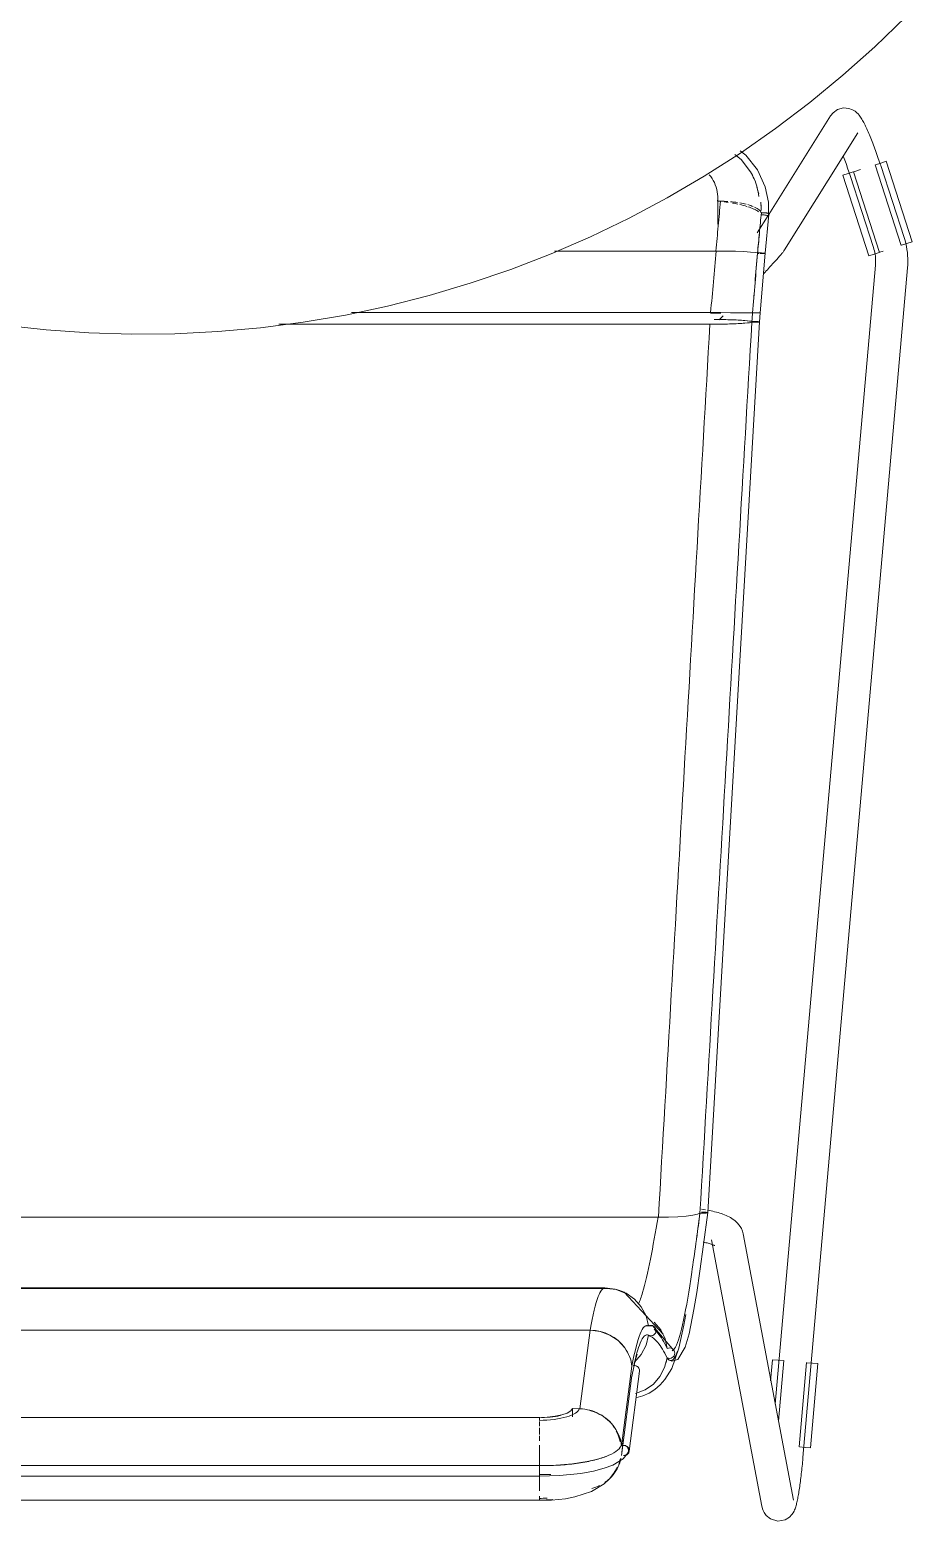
# Model space of a CAD drawing. Header units: millimetres. Extents: x 155927 to 317870, y -36033 to 97293.
# Drawn here: x 160109 to 160438, y 30366 to 30921 of the extents above; entities that cross this region are included whole.
import ezdxf

# ---------------------------------------------------------------- set-up
doc = ezdxf.new("R2010")
doc.units = ezdxf.units.MM
doc.header["$MEASUREMENT"] = 0
doc.layers.add('I-FURN', color=8, linetype='CONTINUOUS', lineweight=9)

msp = doc.modelspace()

# ---------------------------------------------------------------- linework, layer by layer
at = {"layer": 'I-FURN'}
for p, q in [((160423.73, 30915.14), (160435.23, 30926.27)), ((160411.8, 30904.48), (160423.73, 30915.14)), ((160399.46, 30894.31), (160411.8, 30904.48)), ((160386.71, 30884.64), (160399.46, 30894.31)), ((160408.1, 30890.53), (160407.21, 30889.41)), ((160408.1, 30890.53), (160409.83, 30891.76)), ((160409.83, 30891.76), (160412.06, 30892.34)), ((160412.06, 30892.34), (160414.03, 30892.17)), ((160414.03, 30892.17), (160415.41, 30891.65)), ((160415.41, 30891.65), (160416.33, 30891.08)), ((160416.33, 30891.08), (160416.95, 30890.56)), ((160416.95, 30890.56), (160417.42, 30890.1)), ((160407.21, 30889.41), (160384.17, 30852.64)), ((160417.42, 30890.1), (160417.79, 30889.67)), ((160417.79, 30889.67), (160418.1, 30889.27)), ((160418.1, 30889.27), (160418.38, 30888.88)), ((160418.38, 30888.88), (160418.63, 30888.49)), ((160418.63, 30888.49), (160418.88, 30888.1)), ((160418.88, 30888.1), (160419.11, 30887.7)), ((160419.11, 30887.7), (160419.34, 30887.29)), ((160419.34, 30887.29), (160419.57, 30886.86)), ((160419.57, 30886.86), (160419.8, 30886.42)), ((160419.8, 30886.42), (160420.03, 30885.97)), ((160420.03, 30885.97), (160420.26, 30885.49)), ((160420.26, 30885.49), (160420.49, 30885)), ((160420.49, 30885), (160420.73, 30884.49)), ((160373.59, 30875.48), (160386.71, 30884.64)), ((160390.07, 30839.45), (160417.37, 30883.04)), ((160420.73, 30884.49), (160420.97, 30883.96)), ((160420.97, 30883.96), (160421.21, 30883.42)), ((160421.21, 30883.42), (160421.45, 30882.86)), ((160421.45, 30882.86), (160421.69, 30882.28)), ((160421.69, 30882.28), (160421.94, 30881.68)), ((160421.94, 30881.68), (160422.19, 30881.07)), ((160422.19, 30881.07), (160422.44, 30880.45)), ((160422.44, 30880.45), (160422.69, 30879.81)), ((160422.69, 30879.81), (160422.95, 30879.15)), ((160422.95, 30879.15), (160423.2, 30878.49)), ((160360.12, 30866.86), (160373.59, 30875.48)), ((160371.5, 30875.03), (160373.85, 30873.07)), ((160373.53, 30876.38), (160375.58, 30874.74)), ((160375.58, 30874.74), (160379.92, 30869.21)), ((160412.01, 30874.15), (160412.24, 30873.53)), ((160423.2, 30878.49), (160423.46, 30877.81)), ((160423.46, 30877.81), (160423.71, 30877.12)), ((160423.71, 30877.12), (160423.96, 30876.42)), ((160423.96, 30876.42), (160424.22, 30875.72)), ((160424.22, 30875.72), (160424.47, 30875)), ((160424.47, 30875), (160424.72, 30874.28)), ((160424.72, 30874.28), (160424.98, 30873.55)), ((160373.85, 30873.07), (160377.34, 30868.5)), ((160377.34, 30868.5), (160379.25, 30864.81)), ((160379.92, 30869.21), (160382.82, 30862.89)), ((160412.24, 30873.53), (160412.48, 30872.89)), ((160412.48, 30872.89), (160412.71, 30872.25)), ((160412.71, 30872.25), (160412.95, 30871.59)), ((160412.95, 30871.59), (160413.19, 30870.92)), ((160413.19, 30870.92), (160413.42, 30870.25)), ((160413.42, 30870.25), (160413.65, 30869.57)), ((160413.65, 30869.57), (160413.89, 30868.89)), ((160413.69, 30867.85), (160415.66, 30868.49)), ((160413.89, 30868.89), (160414.12, 30868.2)), ((160414.12, 30868.2), (160414.34, 30867.51)), ((160425.46, 30838.52), (160415.78, 30868.53)), ((160418.35, 30869.36), (160415.87, 30868.56)), ((160423.85, 30871.14), (160433.53, 30841.13)), ((160423.96, 30871.17), (160425.94, 30871.81)), ((160424.98, 30873.55), (160425.22, 30872.82)), ((160425.22, 30872.82), (160425.47, 30872.08)), ((160425.47, 30872.08), (160425.72, 30871.34)), ((160425.72, 30871.34), (160425.86, 30870.88)), ((160434.58, 30844.07), (160425.86, 30870.88)), ((160425.94, 30871.81), (160427.89, 30872.44)), ((160427.89, 30872.44), (160437.58, 30842.43)), ((160346.31, 30858.78), (160360.12, 30866.86)), ((160382.82, 30862.89), (160384.03, 30857.24)), ((160411.73, 30867.22), (160413.69, 30867.85)), ((160411.73, 30867.22), (160421.42, 30837.22)), ((160414.34, 30867.51), (160414.45, 30867.18)), ((160414.45, 30867.18), (160423.16, 30840.36)), ((160332.18, 30851.27), (160346.31, 30858.78)), ((160365.12, 30857.57), (160366.17, 30857.57)), ((160365.18, 30849.06), (160365.18, 30858.81)), ((160384.03, 30857.24), (160384.12, 30851.78)), ((160383.92, 30852.24), (160379.9, 30845.82)), ((160382.82, 30838.19), (160384.24, 30852.68)), ((160317.77, 30844.32), (160332.18, 30851.27)), ((160303.09, 30837.95), (160317.77, 30844.32)), ((160423.16, 30840.36), (160423.36, 30839.73)), ((160435.62, 30841.8), (160433.65, 30841.17)), ((160434.59, 30844.02), (160434.58, 30844.07)), ((160434.92, 30842.93), (160434.59, 30844.02)), ((160435.21, 30841.83), (160434.92, 30842.93)), ((160435.45, 30840.71), (160435.21, 30841.83)), ((160435.64, 30839.58), (160435.45, 30840.71)), ((160437.58, 30842.43), (160435.62, 30841.8)), ((160288.17, 30832.18), (160303.09, 30837.95)), ((160364.47, 30839.02), (160304.35, 30839.02)), ((160304.35, 30839.02), (160364.47, 30839.02)), ((160368.23, 30838.99), (160364.47, 30839.02)), ((160364.59, 30839.02), (160368.23, 30838.99)), ((160368.33, 30838.99), (160371.77, 30838.92)), ((160371.77, 30838.92), (160368.33, 30838.99)), ((160374.86, 30838.8), (160371.77, 30838.92)), ((160371.83, 30838.91), (160374.87, 30838.8)), ((160377.34, 30838.65), (160374.86, 30838.8)), ((160374.91, 30838.8), (160377.35, 30838.65)), ((160379.08, 30838.47), (160377.34, 30838.65)), ((160377.36, 30838.65), (160379.08, 30838.47)), ((160379.08, 30838.47), (160379.97, 30838.28)), ((160379.97, 30838.28), (160379.08, 30838.47)), ((160380.44, 30838.29), (160379.97, 30838.28)), ((160379.97, 30838.28), (160380.44, 30838.29)), ((160379.98, 30838.09), (160380.45, 30838.09)), ((160380.45, 30838.09), (160379.98, 30838.09)), ((160380.94, 30838.29), (160380.44, 30838.29)), ((160380.44, 30838.29), (160380.93, 30838.29)), ((160380.93, 30838.29), (160381.42, 30838.29)), ((160381.43, 30838.29), (160380.94, 30838.29)), ((160380.95, 30838.08), (160381.44, 30838.09)), ((160381.44, 30838.09), (160380.95, 30838.08)), ((160380.99, 30815.99), (160382.82, 30838.19)), ((160381.42, 30838.29), (160381.88, 30838.27)), ((160381.88, 30838.27), (160381.43, 30838.29)), ((160381.44, 30838.09), (160381.89, 30838.1)), ((160381.89, 30838.1), (160381.44, 30838.09)), ((160382.27, 30838.26), (160381.88, 30838.27)), ((160381.88, 30838.27), (160382.26, 30838.26)), ((160381.89, 30838.1), (160382.28, 30838.12)), ((160382.27, 30838.12), (160381.89, 30838.1)), ((160382.26, 30838.26), (160382.56, 30838.24)), ((160382.56, 30838.24), (160382.27, 30838.26)), ((160382.57, 30838.14), (160382.27, 30838.12)), ((160382.28, 30838.12), (160382.57, 30838.14)), ((160382.75, 30838.21), (160382.56, 30838.24)), ((160382.57, 30838.14), (160382.76, 30838.16)), ((160382.75, 30838.16), (160382.57, 30838.14)), ((160382.75, 30838.21), (160382.82, 30838.19)), ((160382.82, 30838.19), (160382.75, 30838.21)), ((160382.82, 30838.19), (160382.75, 30838.16)), ((160382.76, 30838.16), (160382.82, 30838.19)), ((160386.3, 30834.95), (160385.96, 30834.57)), ((160386.63, 30835.31), (160386.3, 30834.95)), ((160386.95, 30835.67), (160386.63, 30835.31)), ((160387.25, 30836), (160386.95, 30835.67)), ((160387.54, 30836.33), (160387.25, 30836)), ((160387.81, 30836.63), (160387.54, 30836.33)), ((160388.07, 30836.93), (160387.81, 30836.63)), ((160388.31, 30837.21), (160388.07, 30836.93)), ((160388.54, 30837.47), (160388.31, 30837.21)), ((160388.75, 30837.73), (160388.54, 30837.47)), ((160388.95, 30837.97), (160388.75, 30837.73)), ((160389.14, 30838.2), (160388.95, 30837.97)), ((160389.32, 30838.42), (160389.14, 30838.2)), ((160389.5, 30838.64), (160389.32, 30838.42)), ((160389.67, 30838.87), (160389.5, 30838.64)), ((160389.85, 30839.13), (160389.67, 30838.87)), ((160390.07, 30839.45), (160389.85, 30839.13)), ((160423.37, 30837.85), (160421.42, 30837.22)), ((160423.36, 30839.73), (160423.52, 30839.09)), ((160425.35, 30838.48), (160423.37, 30837.85)), ((160423.52, 30839.09), (160423.66, 30838.44)), ((160423.66, 30838.44), (160423.78, 30837.79)), ((160423.78, 30837.79), (160423.87, 30837.13)), ((160423.87, 30837.13), (160423.93, 30836.48)), ((160423.93, 30836.48), (160423.96, 30835.81)), ((160423.96, 30835.81), (160423.97, 30835.15)), ((160423.97, 30835.15), (160423.96, 30834.49)), ((160426.73, 30838.93), (160425.56, 30838.55)), ((160435.79, 30838.45), (160435.64, 30839.58)), ((160435.9, 30837.31), (160435.79, 30838.45)), ((160435.96, 30836.17), (160435.9, 30837.31)), ((160435.94, 30833.89), (160435.97, 30835.03)), ((160435.97, 30835.03), (160435.96, 30836.17)), ((160273.03, 30827.01), (160288.17, 30832.18)), ((160382.79, 30831.15), (160382.35, 30830.68)), ((160383.22, 30831.61), (160382.79, 30831.15)), ((160383.65, 30832.06), (160383.22, 30831.61)), ((160384.06, 30832.51), (160383.65, 30832.06)), ((160384.46, 30832.94), (160384.06, 30832.51)), ((160384.85, 30833.37), (160384.46, 30832.94)), ((160385.23, 30833.78), (160384.85, 30833.37)), ((160385.6, 30834.18), (160385.23, 30833.78)), ((160385.96, 30834.57), (160385.6, 30834.18)), ((160423.91, 30833.8), (160386.61, 30409.3)), ((160396.91, 30389.43), (160435.86, 30832.75)), ((160423.96, 30834.49), (160423.91, 30833.83)), ((160423.91, 30833.83), (160423.91, 30833.8)), ((160435.86, 30832.75), (160435.94, 30833.89)), ((160257.7, 30822.44), (160273.03, 30827.01)), ((160226.54, 30815.17), (160242.19, 30818.5)), ((160242.19, 30818.5), (160257.7, 30822.44)), ((160194.91, 30810.42), (160210.77, 30812.48)), ((160210.77, 30812.48), (160226.54, 30815.17)), ((160228.79, 30816.05), (160362.53, 30816.05)), ((160362.53, 30816.05), (160228.79, 30816.05)), ((160361.43, 30480.72), (160380.72, 30812.63)), ((160362.53, 30816.05), (160366.31, 30816.05)), ((160366.32, 30816.05), (160362.53, 30816.05)), ((160366.32, 30815.92), (160362.54, 30815.92)), ((160362.54, 30815.92), (160366.32, 30815.92)), ((160366.06, 30813.49), (160363.8, 30813.52)), ((160365.75, 30813.37), (160367.23, 30814.9)), ((160369.61, 30813.41), (160366.06, 30813.49)), ((160366.32, 30816.05), (160369.88, 30816.04)), ((160369.88, 30816.04), (160366.32, 30816.05)), ((160372.73, 30813.29), (160369.61, 30813.41)), ((160373, 30815.94), (160369.87, 30815.93)), ((160369.88, 30816.04), (160373.01, 30816.03)), ((160373.02, 30816.03), (160369.88, 30816.04)), ((160369.88, 30815.93), (160373, 30815.94)), ((160375.22, 30813.13), (160372.73, 30813.29)), ((160375.5, 30815.95), (160373, 30815.94)), ((160373, 30815.94), (160375.5, 30815.95)), ((160373.02, 30816.03), (160375.52, 30816.02)), ((160375.52, 30816.02), (160373.02, 30816.03)), ((160376.97, 30812.94), (160375.22, 30813.13)), ((160377.25, 30815.96), (160375.5, 30815.95)), ((160375.5, 30815.95), (160377.25, 30815.96)), ((160375.52, 30816.02), (160377.26, 30816.01)), ((160377.27, 30816.01), (160375.52, 30816.02)), ((160377.88, 30812.73), (160376.97, 30812.94)), ((160376.99, 30812.32), (160377.88, 30812.53)), ((160377.26, 30816.01), (160378.15, 30815.99)), ((160378.15, 30815.99), (160377.27, 30816.01)), ((160378.34, 30812.74), (160377.88, 30812.73)), ((160377.88, 30812.53), (160378.35, 30812.52)), ((160378.15, 30815.99), (160378.62, 30815.99)), ((160378.63, 30815.99), (160378.15, 30815.99)), ((160378.62, 30815.98), (160378.15, 30815.98)), ((160378.15, 30815.98), (160378.62, 30815.98)), ((160378.84, 30812.74), (160378.34, 30812.74)), ((160378.35, 30812.52), (160378.85, 30812.52)), ((160378.62, 30815.99), (160379.12, 30815.99)), ((160379.11, 30815.98), (160378.62, 30815.98)), ((160378.62, 30815.98), (160379.12, 30815.98)), ((160379.12, 30815.99), (160378.63, 30815.99)), ((160379.33, 30812.73), (160378.84, 30812.74)), ((160378.85, 30812.52), (160379.34, 30812.52)), ((160379.6, 30815.98), (160379.11, 30815.98)), ((160379.12, 30815.99), (160379.61, 30815.99)), ((160379.61, 30815.99), (160379.12, 30815.99)), ((160379.12, 30815.98), (160379.61, 30815.98)), ((160379.78, 30812.72), (160379.33, 30812.73)), ((160379.34, 30812.52), (160379.79, 30812.53)), ((160380.05, 30815.98), (160379.6, 30815.98)), ((160379.61, 30815.99), (160380.06, 30815.99)), ((160380.06, 30815.99), (160379.61, 30815.99)), ((160379.61, 30815.98), (160380.06, 30815.98)), ((160380.17, 30812.7), (160379.78, 30812.72)), ((160379.79, 30812.53), (160380.17, 30812.55)), ((160380.44, 30815.98), (160380.05, 30815.98)), ((160380.06, 30815.99), (160380.44, 30815.99)), ((160380.45, 30815.99), (160380.06, 30815.99)), ((160380.06, 30815.98), (160380.44, 30815.98)), ((160380.46, 30812.68), (160380.17, 30812.7)), ((160380.17, 30812.55), (160380.46, 30812.57)), ((160380.44, 30815.99), (160380.74, 30815.99)), ((160380.74, 30815.99), (160380.45, 30815.99)), ((160380.65, 30812.65), (160380.46, 30812.68)), ((160380.46, 30812.57), (160380.65, 30812.6)), ((160380.72, 30812.63), (160380.65, 30812.65)), ((160380.65, 30812.6), (160380.72, 30812.63)), ((160380.99, 30815.99), (160380.72, 30812.63)), ((160380.92, 30815.99), (160380.99, 30815.99)), ((160380.99, 30815.99), (160380.92, 30815.98)), ((160380.93, 30815.98), (160380.99, 30815.99)), ((160380.99, 30815.99), (160380.93, 30815.99)), ((160099.14, 30811.45), (160115.04, 30809.68)), ((160115.04, 30809.68), (160131, 30808.55)), ((160131, 30808.55), (160146.99, 30808.06)), ((160146.99, 30808.06), (160162.99, 30808.21)), ((160162.99, 30808.21), (160178.97, 30808.99)), ((160178.97, 30808.99), (160194.91, 30810.42)), ((160201.69, 30811.73), (160362.26, 30811.73)), ((160362.26, 30811.73), (160201.69, 30811.73)), ((160362.26, 30811.73), (160366.05, 30811.76)), ((160366.05, 30811.76), (160369.61, 30811.84)), ((160369.61, 30811.84), (160372.74, 30811.96)), ((160372.74, 30811.96), (160375.24, 30812.12)), ((160375.24, 30812.12), (160376.99, 30812.32)), ((160346.78, 30479.06), (160350.32, 30479.21)), ((160350.32, 30479.21), (160346.84, 30479.06)), ((160350.32, 30479.21), (160353.42, 30479.45)), ((160353.42, 30479.45), (160350.36, 30479.21)), ((160353.42, 30479.45), (160355.91, 30479.76)), ((160355.91, 30479.76), (160353.45, 30479.45)), ((160355.91, 30479.76), (160357.66, 30480.13)), ((160357.66, 30480.13), (160355.92, 30479.76)), ((160358.56, 30480.53), (160357.66, 30480.13)), ((160357.66, 30480.13), (160358.56, 30480.53)), ((160358.56, 30480.53), (160359.03, 30480.51)), ((160359.03, 30480.51), (160358.56, 30480.53)), ((160359.03, 30480.51), (160359.53, 30480.51)), ((160359.53, 30480.51), (160359.03, 30480.51)), ((160359.57, 30480.93), (160359.07, 30480.93)), ((160359.07, 30480.93), (160359.57, 30480.93)), ((160359.91, 30481.85), (160359.18, 30481.95)), ((160359.53, 30480.51), (160360.02, 30480.51)), ((160360.03, 30480.51), (160359.53, 30480.51)), ((160360.06, 30480.92), (160359.57, 30480.93)), ((160359.57, 30480.93), (160360.06, 30480.92)), ((160361.43, 30480.72), (160359.87, 30468.86)), ((160360.62, 30481.74), (160359.91, 30481.85)), ((160360.02, 30480.51), (160360.48, 30480.54)), ((160360.48, 30480.54), (160360.03, 30480.51)), ((160360.51, 30480.9), (160360.06, 30480.92)), ((160360.06, 30480.92), (160360.51, 30480.9)), ((160360.48, 30480.54), (160360.86, 30480.57)), ((160360.87, 30480.57), (160360.48, 30480.54)), ((160360.89, 30480.86), (160360.51, 30480.9)), ((160360.51, 30480.9), (160360.89, 30480.86)), ((160360.86, 30480.57), (160361.16, 30480.61)), ((160361.17, 30480.61), (160360.87, 30480.57)), ((160361.18, 30480.82), (160360.89, 30480.86)), ((160360.89, 30480.86), (160361.18, 30480.82)), ((160361.16, 30480.61), (160361.35, 30480.66)), ((160361.36, 30480.66), (160361.17, 30480.61)), ((160361.36, 30480.77), (160361.18, 30480.82)), ((160361.18, 30480.82), (160361.37, 30480.77)), ((160362.02, 30481.5), (160361.32, 30481.63)), ((160361.35, 30480.66), (160361.43, 30480.72)), ((160361.43, 30480.72), (160361.36, 30480.77)), ((160361.43, 30480.72), (160361.36, 30480.66)), ((160361.37, 30480.77), (160361.43, 30480.72)), ((160362.7, 30481.37), (160362.02, 30481.5)), ((160363.37, 30481.22), (160362.7, 30481.37)), ((160364.02, 30481.07), (160363.37, 30481.22)), ((160364.67, 30480.91), (160364.02, 30481.07)), ((160365.3, 30480.74), (160364.67, 30480.91)), ((160365.91, 30480.55), (160365.3, 30480.74)), ((160366.52, 30480.36), (160365.91, 30480.55)), ((160367.11, 30480.15), (160366.52, 30480.36)), ((160367.69, 30479.93), (160367.11, 30480.15)), ((160368.26, 30479.7), (160367.69, 30479.93)), ((160368.82, 30479.45), (160368.26, 30479.7)), ((160369.37, 30479.17), (160368.82, 30479.45)), ((160369.91, 30478.88), (160369.37, 30479.17)), ((159959.61, 30479), (160343.01, 30479)), ((160343.01, 30479), (159959.61, 30479)), ((160343.01, 30479), (160346.78, 30479.06)), ((160346.84, 30479.06), (160343.09, 30479)), ((160370.45, 30478.56), (160369.91, 30478.88)), ((160370.98, 30478.2), (160370.45, 30478.56)), ((160371.52, 30477.8), (160370.98, 30478.2)), ((160372.05, 30477.35), (160371.52, 30477.8)), ((160372.57, 30476.83), (160372.05, 30477.35)), ((160373.08, 30476.23), (160372.57, 30476.83)), ((160373.56, 30475.54), (160373.08, 30476.23)), ((160374, 30474.75), (160373.56, 30475.54)), ((160374.36, 30473.86), (160374, 30474.75)), ((160374.62, 30472.87), (160374.36, 30473.86)), ((160359.87, 30468.86), (160358.52, 30458.93)), ((160360.28, 30469.61), (160359.79, 30469.71)), ((160360.75, 30469.51), (160360.28, 30469.61)), ((160361.2, 30469.41), (160360.75, 30469.51)), ((160361.62, 30469.3), (160361.2, 30469.41)), ((160362.01, 30469.19), (160361.62, 30469.3)), ((160362.38, 30469.08), (160362.01, 30469.19)), ((160362.71, 30468.98), (160362.38, 30469.08)), ((160363.02, 30468.87), (160362.71, 30468.98)), ((160362.83, 30470.64), (160381.64, 30371.35)), ((160363.29, 30468.77), (160363.02, 30468.87)), ((160363.52, 30468.67), (160363.29, 30468.77)), ((160363.71, 30468.59), (160363.52, 30468.67)), ((160363.87, 30468.51), (160363.71, 30468.59)), ((160363.95, 30468.47), (160363.87, 30468.51)), ((160364.03, 30468.42), (160363.95, 30468.47)), ((160364.05, 30468.41), (160364.03, 30468.42)), ((160393.43, 30373.58), (160374.62, 30472.87)), ((160358.52, 30458.93), (160357.34, 30450.91)), ((159978.92, 30452.5), (160323.7, 30452.5)), ((160323.7, 30452.5), (159978.92, 30452.5)), ((160323.17, 30452.65), (160018.37, 30452.65)), ((160326.92, 30452.21), (160323.17, 30452.65)), ((160323.7, 30452.5), (160327.49, 30452.02)), ((160327.5, 30452.02), (160323.7, 30452.5)), ((160331.38, 30450.48), (160326.92, 30452.21)), ((160327.49, 30452.02), (160331.06, 30450.65)), ((160331.07, 30450.66), (160327.5, 30452.02)), ((160330.28, 30451.08), (160328.36, 30451.78)), ((160344.88, 30435.38), (160330.28, 30451.08)), ((160331.06, 30450.65), (160334.2, 30448.48)), ((160334.2, 30448.49), (160331.07, 30450.66)), ((160336.71, 30445.62), (160334.2, 30448.49)), ((160334.2, 30448.48), (160336.71, 30445.61)), ((160357.34, 30450.91), (160356.3, 30444.6)), ((160338.46, 30442.22), (160336.71, 30445.62)), ((160336.71, 30445.61), (160338.46, 30442.22)), ((160339.36, 30438.51), (160338.46, 30442.22)), ((160352.59, 30438.74), (160353.32, 30442.8)), ((160356.3, 30444.6), (160354.5, 30435.58)), ((159984.96, 30436.9), (160317.67, 30436.9)), ((160317.67, 30436.9), (159984.96, 30436.9)), ((160317.67, 30436.9), (160313.81, 30407.62)), ((160321.44, 30436.42), (160317.67, 30436.9)), ((160324.98, 30435.11), (160321.44, 30436.42)), ((160328.1, 30433.03), (160324.98, 30435.11)), ((160341.17, 30438.48), (160338.29, 30438.52)), ((160338.46, 30431.29), (160339.36, 30435)), ((160339.35, 30438.5), (160339.82, 30438.67)), ((160339.82, 30434.84), (160339.35, 30435)), ((160339.83, 30438.67), (160339.36, 30438.51)), ((160339.36, 30435), (160339.83, 30434.84)), ((160340.03, 30434.72), (160339.6, 30434.9)), ((160339.82, 30438.67), (160340.32, 30438.7)), ((160340.32, 30434.8), (160339.82, 30434.84)), ((160340.32, 30438.71), (160339.83, 30438.67)), ((160339.83, 30434.84), (160340.32, 30434.8)), ((160340.82, 30438.62), (160340.32, 30438.71)), ((160340.32, 30438.7), (160340.81, 30438.62)), ((160340.81, 30434.88), (160340.32, 30434.8)), ((160340.32, 30434.8), (160340.82, 30434.88)), ((160340.81, 30438.62), (160341.26, 30438.42)), ((160341.26, 30435.09), (160340.81, 30434.88)), ((160341.27, 30438.42), (160340.82, 30438.62)), ((160340.82, 30434.88), (160341.27, 30435.08)), ((160348.99, 30429.19), (160340.87, 30438.61)), ((160341.26, 30438.42), (160341.65, 30438.11)), ((160341.65, 30435.4), (160341.26, 30435.09)), ((160341.65, 30438.11), (160341.27, 30438.42)), ((160341.27, 30435.08), (160341.65, 30435.4)), ((160341.54, 30439.89), (160343.93, 30437.05)), ((160343.94, 30437.06), (160341.54, 30439.89)), ((160341.65, 30438.11), (160341.94, 30437.7)), ((160341.94, 30437.71), (160341.65, 30438.11)), ((160341.94, 30435.8), (160341.65, 30435.4)), ((160341.65, 30435.4), (160341.94, 30435.8)), ((160342.13, 30437.24), (160341.94, 30437.71)), ((160341.94, 30437.7), (160342.13, 30437.24)), ((160342.13, 30436.26), (160341.94, 30435.8)), ((160341.94, 30435.8), (160342.13, 30436.26)), ((160342.13, 30437.24), (160342.19, 30436.75)), ((160342.2, 30436.75), (160342.13, 30437.24)), ((160342.19, 30436.75), (160342.13, 30436.26)), ((160342.13, 30436.26), (160342.2, 30436.75)), ((160343.93, 30437.05), (160345.57, 30433.73)), ((160345.58, 30433.73), (160343.94, 30437.06)), ((160350.7, 30430.22), (160352.59, 30438.74)), ((160354.5, 30435.58), (160353.09, 30430.58)), ((160330.59, 30430.29), (160328.1, 30433.03)), ((160336.71, 30427.89), (160338.46, 30431.29)), ((160345.57, 30433.73), (160346.37, 30430.12)), ((160346.37, 30430.12), (160345.58, 30433.73)), ((160346.37, 30430.12), (160346.84, 30430.27)), ((160346.84, 30430.27), (160346.37, 30430.12)), ((160346.84, 30430.27), (160347.34, 30430.3)), ((160347.34, 30430.3), (160346.84, 30430.27)), ((160347.34, 30430.3), (160347.83, 30430.21)), ((160347.83, 30430.21), (160347.34, 30430.3)), ((160347.83, 30430.21), (160348.28, 30430)), ((160348.28, 30430), (160347.83, 30430.21)), ((160348.02, 30422.59), (160350.7, 30430.22)), ((160348.28, 30430), (160348.66, 30429.68)), ((160348.66, 30429.68), (160348.28, 30430)), ((160348.66, 30429.68), (160348.95, 30429.28)), ((160348.95, 30429.28), (160348.66, 30429.68)), ((160348.84, 30429.46), (160348.97, 30429.25)), ((160348.95, 30429.28), (160349.13, 30428.82)), ((160349.13, 30428.82), (160348.95, 30429.28)), ((160353.09, 30430.58), (160350.32, 30425.94)), ((160333.22, 30423.52), (160329.37, 30393.82)), ((160333.22, 30423.52), (160332.97, 30424.94)), ((160334.45, 30425.49), (160333.07, 30419.19)), ((160334.18, 30423.72), (160333.69, 30423.68)), ((160334.07, 30424.9), (160334.2, 30425.02)), ((160334.67, 30423.64), (160334.18, 30423.72)), ((160334.2, 30425.02), (160336.71, 30427.89)), ((160335.2, 30427.92), (160334.45, 30425.49)), ((160335.13, 30423.44), (160334.67, 30423.64)), ((160345.41, 30423), (160346.31, 30426.63)), ((160346.31, 30426.63), (160345.99, 30424.89)), ((160346.78, 30426.47), (160346.31, 30426.63)), ((160346.31, 30426.63), (160346.79, 30426.47)), ((160347.28, 30426.42), (160346.78, 30426.47)), ((160346.79, 30426.47), (160347.28, 30426.42)), ((160348.14, 30425.41), (160347.22, 30425.71)), ((160347.78, 30426.5), (160347.28, 30426.42)), ((160347.28, 30426.42), (160347.78, 30426.5)), ((160348.23, 30426.7), (160347.78, 30426.5)), ((160347.78, 30426.5), (160348.23, 30426.69)), ((160350.32, 30425.94), (160348.14, 30425.41)), ((160348.62, 30427), (160348.23, 30426.7)), ((160348.23, 30426.69), (160348.62, 30427)), ((160348.92, 30427.4), (160348.62, 30427)), ((160348.62, 30427), (160348.92, 30427.39)), ((160349.11, 30427.85), (160348.92, 30427.4)), ((160348.92, 30427.39), (160349.12, 30427.85)), ((160349.19, 30428.33), (160349.11, 30427.85)), ((160349.12, 30427.85), (160349.19, 30428.33)), ((160349.13, 30428.82), (160349.19, 30428.33)), ((160349.19, 30428.33), (160349.13, 30428.82)), ((160385.58, 30425.93), (160384.88, 30418.04)), ((160385.58, 30425.93), (160387.62, 30425.75)), ((160387.62, 30425.75), (160389.69, 30425.57)), ((160387.82, 30402.96), (160389.81, 30425.56)), ((160398.26, 30424.82), (160395.5, 30393.41)), ((160398.38, 30424.81), (160400.44, 30424.63)), ((160402.49, 30424.45), (160399.73, 30393.04)), ((160400.44, 30424.63), (160402.49, 30424.45)), ((160333.2, 30419.97), (160329.35, 30390.28)), ((160336.05, 30421.62), (160332.19, 30391.84)), ((160335.51, 30423.14), (160335.13, 30423.44)), ((160335.8, 30422.76), (160335.51, 30423.14)), ((160335.99, 30422.32), (160335.8, 30422.76)), ((160335.81, 30420.94), (160335.99, 30421.38)), ((160336.06, 30421.85), (160335.99, 30422.32)), ((160335.99, 30421.38), (160336.06, 30421.85)), ((160341.19, 30416.85), (160343.67, 30419.68)), ((160343.67, 30419.68), (160345.41, 30423)), ((160343.78, 30416.51), (160345.52, 30418.48)), ((160345.52, 30418.48), (160348.02, 30422.59)), ((160334.59, 30413.28), (160338.11, 30414.68)), ((160334.73, 30411.77), (160337.24, 30412.43)), ((160337.24, 30412.43), (160339.61, 30413.45)), ((160338.11, 30414.68), (160341.19, 30416.85)), ((160339.61, 30413.45), (160341.8, 30414.83)), ((160341.8, 30414.83), (160343.78, 30416.51)), ((160310.45, 30406.83), (160309.1, 30406.04)), ((160311.09, 30407.69), (160310.45, 30406.83)), ((160311.09, 30404.68), (160311.09, 30407.69)), ((160313.81, 30407.62), (160311.09, 30407.69)), ((160298.74, 30404.43), (160003.89, 30404.43)), ((160003.89, 30404.37), (160298.74, 30404.37)), ((160301.78, 30404.54), (160298.74, 30404.43)), ((160298.74, 30402.85), (160298.74, 30401.11)), ((160304.63, 30404.86), (160301.78, 30404.54)), ((160307.12, 30405.37), (160304.63, 30404.86)), ((160309.1, 30406.04), (160307.12, 30405.37)), ((160298.74, 30400.52), (160298.74, 30398.06)), ((160298.74, 30397.54), (160298.74, 30395.7)), ((160330.12, 30396.25), (160329.5, 30391.47)), ((160298.74, 30394.07), (160298.74, 30390.51)), ((160298.74, 30386.5), (160298.74, 30390.31)), ((160298.74, 30390.31), (160298.74, 30386.5)), ((160331.83, 30391.34), (160329.94, 30388.96)), ((160397.69, 30393.22), (160395.62, 30393.4)), ((160399.73, 30393.04), (160397.69, 30393.22)), ((160298.74, 30386.53), (160003.89, 30386.53)), ((160298.74, 30386.53), (160305.15, 30386.62)), ((160298.74, 30386.53), (160298.74, 30382.57)), ((160298.74, 30386.42), (160298.74, 30386.52)), ((160298.74, 30386.2), (160298.74, 30386.42)), ((160298.74, 30385.87), (160298.74, 30386.2)), ((160298.74, 30385.45), (160298.74, 30385.87)), ((160298.74, 30384.97), (160298.74, 30385.45)), ((160298.74, 30384.48), (160298.74, 30384.97)), ((160305.15, 30386.62), (160311.14, 30387.1)), ((160311.14, 30387.1), (160316.57, 30387.93)), ((160316.57, 30387.93), (160320.07, 30388.73)), ((160322.94, 30385.46), (160318.9, 30384.38)), ((160320.07, 30388.73), (160322.9, 30389.61)), ((160322.9, 30389.61), (160323.41, 30389.8)), ((160326.11, 30386.65), (160322.94, 30385.46)), ((160329.94, 30388.96), (160326.11, 30386.65)), ((160327.81, 30385.85), (160326.48, 30383.58)), ((160396.38, 30384.08), (160396.46, 30384.8)), ((160396.46, 30384.8), (160396.54, 30385.54)), ((160396.54, 30385.54), (160396.62, 30386.28)), ((160396.62, 30386.28), (160396.69, 30387.02)), ((160396.69, 30387.02), (160396.76, 30387.77)), ((160396.76, 30387.77), (160396.83, 30388.52)), ((160396.83, 30388.52), (160396.9, 30389.27)), ((160396.9, 30389.27), (160396.91, 30389.43)), ((160003.89, 30382.57), (160298.74, 30382.57)), ((160298.74, 30383.98), (160298.74, 30384.48)), ((160298.74, 30383.53), (160298.74, 30383.98)), ((160298.74, 30383.14), (160298.74, 30383.53)), ((160298.74, 30382.84), (160298.74, 30383.14)), ((160298.74, 30382.64), (160298.74, 30382.84)), ((160298.74, 30379.79), (160298.74, 30382.81)), ((160298.74, 30382.81), (160298.74, 30379.8)), ((160306.3, 30382.72), (160298.74, 30382.57)), ((160298.74, 30382.57), (160298.74, 30382.64)), ((160298.74, 30379.63), (160298.74, 30377.05)), ((160314.19, 30383.51), (160306.3, 30382.72)), ((160318.9, 30384.38), (160314.19, 30383.51)), ((160322.83, 30379.67), (160318.11, 30376.8)), ((160324.81, 30381.51), (160322.83, 30379.67)), ((160326.48, 30383.58), (160324.81, 30381.51)), ((160395.69, 30378.64), (160395.78, 30379.28)), ((160395.78, 30379.28), (160395.87, 30379.93)), ((160395.87, 30379.93), (160395.96, 30380.59)), ((160395.96, 30380.59), (160396.05, 30381.26)), ((160396.05, 30381.26), (160396.13, 30381.95)), ((160396.13, 30381.95), (160396.22, 30382.65)), ((160396.22, 30382.65), (160396.3, 30383.36)), ((160396.3, 30383.36), (160396.38, 30384.08)), ((160003.89, 30373.53), (160298.74, 30373.53)), ((160298.74, 30375.02), (160298.74, 30373.55)), ((160298.74, 30373.53), (160298.74, 30373.7)), ((160303.26, 30373.61), (160298.74, 30373.53)), ((160308.47, 30374.13), (160303.26, 30373.61)), ((160311.96, 30374.78), (160308.47, 30374.13)), ((160318.11, 30376.8), (160311.96, 30374.78)), ((160394.76, 30373.23), (160394.86, 30373.69)), ((160394.86, 30373.69), (160394.95, 30374.17)), ((160394.95, 30374.17), (160395.05, 30374.67)), ((160395.05, 30374.67), (160395.14, 30375.18)), ((160395.14, 30375.18), (160395.24, 30375.71)), ((160395.24, 30375.71), (160395.33, 30376.27)), ((160395.33, 30376.27), (160395.42, 30376.83)), ((160395.42, 30376.83), (160395.51, 30377.42)), ((160395.51, 30377.42), (160395.6, 30378.02)), ((160395.6, 30378.02), (160395.69, 30378.64)), ((160381.73, 30370.93), (160381.64, 30371.35)), ((160381.87, 30370.41), (160381.73, 30370.93)), ((160382.08, 30369.79), (160381.87, 30370.41)), ((160382.46, 30368.99), (160382.08, 30369.79)), ((160383.2, 30367.91), (160382.46, 30368.99)), ((160391.95, 30367.28), (160392.8, 30368.19)), ((160392.8, 30368.19), (160393.28, 30368.89)), ((160393.28, 30368.89), (160393.58, 30369.45)), ((160393.58, 30369.45), (160393.8, 30369.92)), ((160393.8, 30369.92), (160393.97, 30370.35)), ((160393.97, 30370.35), (160394.11, 30370.76)), ((160394.11, 30370.76), (160394.24, 30371.15)), ((160394.24, 30371.15), (160394.35, 30371.55)), ((160394.35, 30371.55), (160394.46, 30371.95)), ((160394.46, 30371.95), (160394.56, 30372.36)), ((160394.56, 30372.36), (160394.66, 30372.79)), ((160394.66, 30372.79), (160394.76, 30373.23)), ((160384.78, 30366.59), (160383.2, 30367.91)), ((160384.78, 30366.59), (160387.53, 30365.75)), ((160387.53, 30365.75), (160390.29, 30366.24)), ((160390.29, 30366.24), (160391.95, 30367.28))]:
    msp.add_line(p, q, dxfattribs=at)
for centre, major_axis, ratio, start_param, end_param in [((160317.54, 30421.83), (15.78, 0), 0.955139, 0.595876, 1.562553), ((160317.54, 30421.83), (15.78, 0), 0.955139, 0.354206, 0.595753), ((160317.54, 30421.83), (15.78, 0), 0.955139, 0.112537, 0.354036), ((160334.1, 30421.85), (1.96, 0), 0.955139, 5.775592, 8.064923), ((160298.74, 30389.28), (0, 15.75), 0.000004, 5.8107, 5.99294), ((160298.74, 30377.81), (12.4, 0), 0.287441, 4.712389, 4.950404)]:
    msp.add_ellipse(centre, major_axis=major_axis, ratio=ratio, start_param=start_param, end_param=end_param, dxfattribs=at)
for points, knots in [([(160377.34, 30868.48), (160377.85, 30867.65), (160379.52, 30864.77), (160380.13, 30861.59), (160380.42, 30859.3)], [-0.4024189, -0.4024189, -0.4024189, -0.4024189, -0.3333333, -0.1655687, -0.1655687, -0.1655687, -0.1655687]), ([(160362.01, 30867.46), (160362.78, 30866.56), (160364.71, 30863.56), (160365.34, 30859.95), (160365.12, 30857.57)], [0.5, 0.5, 0.5, 0.5, 0.6666667, 1, 1, 1, 1]), ([(160381.41, 30853.23), (160381.55, 30853.25), (160381.83, 30853.29), (160382.26, 30853.3), (160382.63, 30853.29), (160382.92, 30853.27), (160383.19, 30853.23), (160383.44, 30853.19), (160383.67, 30853.12), (160383.86, 30853.06), (160384.06, 30852.96), (160384.16, 30852.87), (160384.19, 30852.83)], [0, 0, 0, 0, 0.0555556, 0.1111111, 0.1666667, 0.1944444, 0.2222222, 0.2777778, 0.3055556, 0.3333333, 0.3888889, 0.4444444, 0.4444444, 0.4444444, 0.4444444]), ([(160377.88, 30812.53), (160377.61, 30812.38), (160376.22, 30812.17), (160372.86, 30811.95), (160369.69, 30811.83), (160366.09, 30811.75), (160363.54, 30811.73), (160362.26, 30811.73)], [-1, -1, -1, -1, -0.666667, -0.5, -0.333333, -0.166667, 0, 0, 0, 0]), ([(160363.8, 30813.52), (160365.83, 30813.5), (160369.05, 30813.45), (160372.84, 30813.3), (160376.19, 30813.08), (160377.59, 30812.87), (160377.88, 30812.73)], [-0.9335619, -0.9335619, -0.9335619, -0.9335619, -0.6666667, -0.5, -0.3333333, 0, 0, 0, 0]), ([(160380.72, 30812.63), (160380.72, 30812.61), (160380.58, 30812.58), (160380.19, 30812.55), (160379.81, 30812.53), (160379.35, 30812.52), (160378.85, 30812.51), (160378.35, 30812.52), (160378.03, 30812.52), (160377.88, 30812.53)], [-0.498493, -0.498493, -0.498493, -0.498493, -0.375, -0.3125, -0.25, -0.1875, -0.125, -0.0625, 0, 0, 0, 0]), ([(160348.2, 30429.23), (160348.6, 30429.43), (160350.02, 30431.03), (160352.46, 30439.33), (160355.51, 30457.77), (160357.55, 30472.98), (160358.56, 30480.53)], [0.1500588, 0.1500588, 0.1500588, 0.1500588, 0.25, 0.5, 0.75, 1, 1, 1, 1]), ([(160343.01, 30479), (160342.04, 30473.61), (160340.09, 30462.83), (160337.66, 30452.12), (160336.2, 30447.87), (160335.71, 30446.73)], [0, 0, 0, 0, 0.25, 0.5, 0.625, 0.625, 0.625, 0.625]), ([(160323.17, 30452.65), (160322.34, 30452.65), (160320.51, 30450.27), (160318.67, 30442.63), (160317.67, 30436.9)], [0.0892846, 0.0892846, 0.0892846, 0.0892846, 0.5, 1, 1, 1, 1]), ([(160333.91, 30423.62), (160334.7, 30427.33), (160336.52, 30433.82), (160338.33, 30435.55), (160339.35, 30435)], [0.1122148, 0.1122148, 0.1122148, 0.1122148, 0.5, 1, 1, 1, 1]), ([(160340.03, 30434.72), (160340.97, 30434.25), (160343.06, 30432.46), (160345.15, 30429.03), (160346.31, 30426.63)], [0.0974621, 0.0974621, 0.0974621, 0.0974621, 0.5, 1, 1, 1, 1]), ([(160341.48, 30437.25), (160341.94, 30436.85), (160343.57, 30435.18), (160345.2, 30432.53), (160346.37, 30430.12)], [0.303693, 0.303693, 0.303693, 0.303693, 0.5, 1, 1, 1, 1]), ([(160346.33, 30426.61), (160347.35, 30425.08), (160348.63, 30425.2), (160349.9, 30428.39), (160350.16, 30429.14)], [0.0013024, 0.0013024, 0.0013024, 0.0013024, 0.25, 0.3133981, 0.3133981, 0.3133981, 0.3133981]), ([(160317.34, 30407.07), (160318.58, 30406.74), (160322.1, 30405.32), (160325.4, 30402.85), (160326.54, 30400.7)], [-0.8333333, -0.8333333, -0.8333333, -0.8333333, -0.6666667, -0.3333333, -0.3333333, -0.3333333, -0.3333333]), ([(160330.23, 30390.24), (160330.37, 30390.23), (160330.59, 30390.25), (160330.88, 30390.32), (160331.15, 30390.42), (160331.47, 30390.6), (160331.79, 30390.89), (160332.02, 30391.25), (160332.16, 30391.6), (160332.2, 30391.91), (160332.21, 30392.18), (160332.17, 30392.45), (160332.1, 30392.7), (160331.99, 30392.95), (160331.8, 30393.26), (160331.47, 30393.58), (160331.07, 30393.82), (160330.72, 30393.94), (160330.35, 30394.01), (160329.9, 30394), (160329.55, 30393.9), (160329.37, 30393.82)], [0.1111111, 0.1111111, 0.1111111, 0.1111111, 0.1666667, 0.1944444, 0.2222222, 0.2777778, 0.3333333, 0.3888889, 0.4444444, 0.4791667, 0.5138889, 0.5486111, 0.5833333, 0.6180556, 0.6527778, 0.7222222, 0.7916667, 0.8263889, 0.8611111, 0.9305556, 1, 1, 1, 1]), ([(160330.62, 30393.91), (160330.74, 30393.87), (160330.97, 30393.78), (160331.39, 30393.5), (160331.84, 30392.95), (160332.09, 30392.08), (160331.86, 30391.3), (160331.47, 30390.79), (160331.09, 30390.49), (160330.63, 30390.3), (160330.3, 30390.26), (160330.13, 30390.25)], [-0.8125, -0.8125, -0.8125, -0.8125, -0.765625, -0.71875, -0.625, -0.5, -0.375, -0.3125, -0.25, -0.1875, -0.125, -0.125, -0.125, -0.125]), ([(160323.09, 30380.15), (160323.49, 30380.43), (160324.86, 30381.46), (160326.87, 30383.63), (160328.47, 30386.48), (160328.94, 30388.42), (160329.11, 30389.19)], [0.434972, 0.434972, 0.434972, 0.434972, 0.5, 0.6666667, 0.8333333, 0.9407177, 0.9407177, 0.9407177, 0.9407177])]:
    msp.add_open_spline(points, degree=3, knots=knots, dxfattribs=at)
for points in [[(160380.44, 30860.48), (160380.24, 30861.21), (160380, 30861.92), (160379.74, 30862.63)], [(160364.47, 30839.02), (160364.78, 30842.15), (160365.37, 30848.4), (160365.91, 30854.54), (160366.17, 30857.57)], [(160365.17, 30859.09), (160365.19, 30858.58), (160365.17, 30858.07), (160365.12, 30857.57)], [(160366.17, 30857.57), (160367.12, 30857.56), (160368.05, 30857.53), (160368.96, 30857.47)], [(160369.01, 30857.15), (160368.54, 30857.22), (160368.06, 30857.27), (160367.58, 30857.32)], [(160369.89, 30857.4), (160370.79, 30857.33), (160371.67, 30857.22), (160372.52, 30857.1)], [(160373.38, 30856.97), (160374.22, 30856.82), (160375.02, 30856.66), (160375.76, 30856.47)], [(160381.23, 30857.23), (160381.32, 30856.41), (160381.33, 30855.59), (160381.32, 30854.76)], [(160372.7, 30856.5), (160372.05, 30856.64), (160371.39, 30856.78), (160370.71, 30856.9)], [(160375.95, 30855.65), (160375.15, 30855.9), (160374.27, 30856.13), (160373.36, 30856.35)], [(160378.58, 30854.66), (160377.94, 30854.96), (160377.2, 30855.23), (160376.38, 30855.5)], [(160376.43, 30856.29), (160377.16, 30856.08), (160377.79, 30855.85), (160378.39, 30855.6)], [(160380.4, 30853.59), (160379.99, 30853.91), (160379.47, 30854.24), (160378.83, 30854.55)], [(160378.86, 30855.4), (160379.55, 30855.08), (160380.7, 30854.38), (160381.26, 30853.63), (160381.41, 30853.23)], [(160379.97, 30838.28), (160380.21, 30840.8), (160380.69, 30845.84), (160381.17, 30850.79), (160381.41, 30853.23)], [(160381.37, 30854.06), (160381.36, 30854.72), (160381.32, 30855.37), (160381.26, 30856.01)], [(160384.06, 30851.93), (160384.02, 30851.98), (160383.9, 30852.07), (160383.6, 30852.2), (160383.21, 30852.32), (160382.76, 30852.41), (160382.27, 30852.48), (160381.77, 30852.51), (160381.45, 30852.51), (160381.3, 30852.5)], [(160379.98, 30838.09), (160380.22, 30840.47), (160380.45, 30842.83), (160380.69, 30845.18)], [(160364.59, 30839.02), (160364.25, 30835.19), (160363.9, 30831.37), (160363.56, 30827.54)], [(160379.97, 30838.28), (160379.66, 30834.57), (160379.06, 30827.15), (160378.46, 30819.71), (160378.15, 30815.99)], [(160379.98, 30838.09), (160379.68, 30834.45), (160379.38, 30830.8), (160379.07, 30827.14)], [(160363.56, 30827.54), (160363.22, 30823.71), (160362.87, 30819.88), (160362.53, 30816.05)], [(160378.77, 30823.53), (160378.74, 30823.12), (160378.71, 30822.71), (160378.67, 30822.3)], [(160377.88, 30812.53), (160374.66, 30757.12), (160368.22, 30646.36), (160361.78, 30535.77), (160358.56, 30480.53)], [(160377.88, 30812.53), (160377.93, 30813.1), (160378.02, 30814.26), (160378.11, 30815.42), (160378.15, 30815.99)], [(160377.88, 30812.73), (160377.92, 30813.27), (160378.01, 30814.35), (160378.1, 30815.44), (160378.15, 30815.98)], [(160377.88, 30812.73), (160378.47, 30812.74), (160379.98, 30812.74), (160380.72, 30812.66), (160380.72, 30812.63)], [(160362.26, 30811.73), (160359.07, 30756.21), (160355.87, 30700.68), (160352.68, 30645.24)], [(160352.68, 30645.24), (160349.48, 30589.78), (160346.29, 30534.36), (160343.09, 30479)], [(160357.39, 30471.36), (160357.77, 30474.39), (160358.16, 30477.46), (160358.55, 30480.52)], [(160323.7, 30452.5), (160323.53, 30452.6), (160323.35, 30452.65), (160323.17, 30452.65)], [(160333.22, 30423.52), (160334.24, 30429.03), (160336.29, 30437.09), (160338.33, 30439.05), (160339.35, 30438.5)], [(160313.56, 30407.61), (160313.31, 30406.5), (160309.92, 30404.33), (160302.53, 30403.36), (160298.74, 30403.31)], [(160329.37, 30393.82), (160329.22, 30395.06), (160328.64, 30397.44), (160326.88, 30400.78), (160324.35, 30403.62), (160321.2, 30405.81), (160317.6, 30407.22), (160315.1, 30407.58), (160313.81, 30407.62)], [(160299.58, 30404.38), (160302.36, 30404.44), (160305.5, 30404.71), (160307.12, 30405.32)], [(160327.39, 30399.33), (160328.08, 30398.07), (160328.49, 30396.71), (160328.82, 30395.33)], [(160329.17, 30393.83), (160328.82, 30393.1), (160327.51, 30391.7), (160323.81, 30389.8), (160318.74, 30388.27), (160312.59, 30387.16), (160305.74, 30386.53), (160301.08, 30386.46), (160298.74, 30386.5)], [(160329.64, 30393.98), (160329.72, 30393.99), (160329.88, 30394.01), (160330.05, 30394.01), (160330.13, 30394)], [(160328.89, 30388.87), (160328.73, 30388.21), (160328.53, 30387.56), (160328.29, 30386.93)], [(160303, 30383.12), (160301.59, 30383.08), (160300.17, 30383.08), (160298.74, 30383.1)], [(160303.71, 30373.84), (160302.13, 30373.69), (160300.45, 30373.62), (160298.74, 30373.62)], [(160318.34, 30377.98), (160319.3, 30378.23), (160320.23, 30378.58), (160321.12, 30379.01)]]:
    msp.add_open_spline(points, degree=3, dxfattribs=at)

doc.saveas('drawing.dxf')
